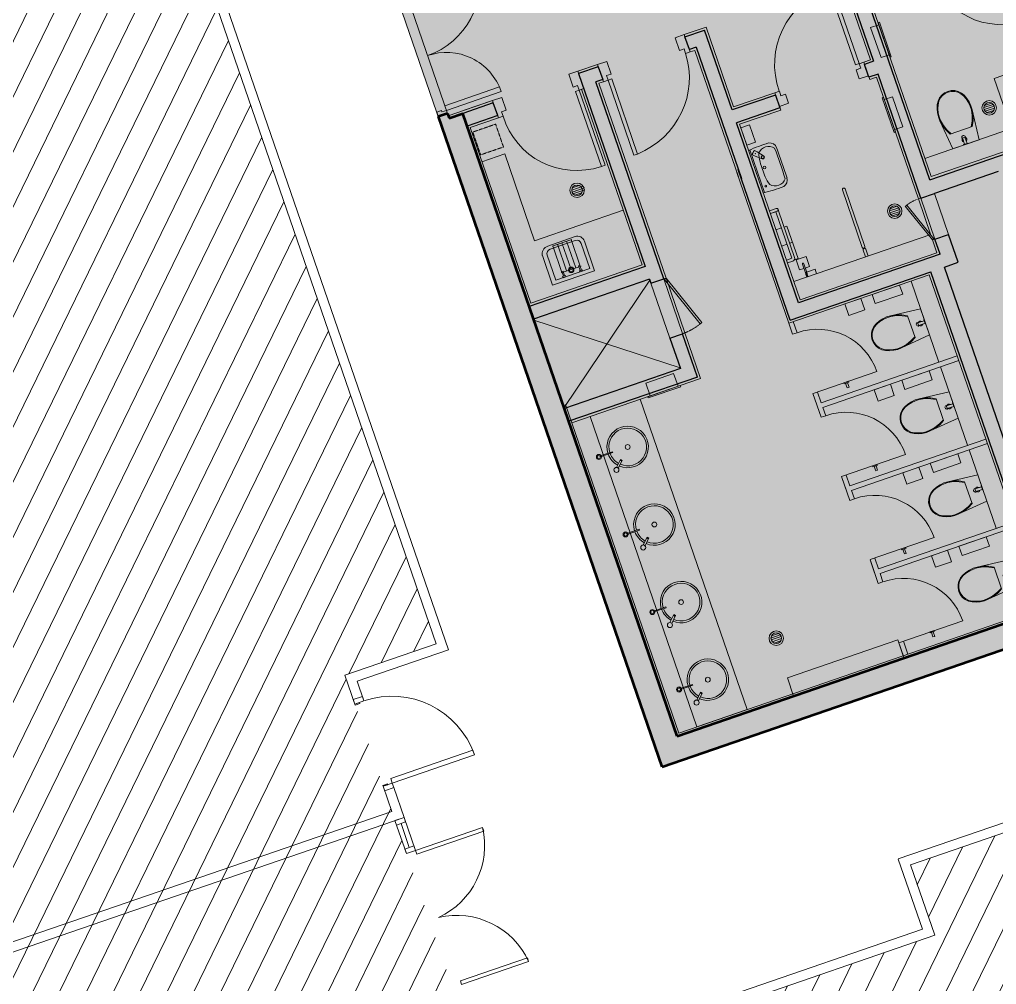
# Model space of a CAD drawing. Extents: x 760773 to 1075934, y 719259 to 1013331.
# Drawn here: x 797774 to 807893, y 768728 to 778728 of the extents above; entities that cross this region are included whole.
import ezdxf

# ---------------------------------------------------------------- set-up
doc = ezdxf.new("R2010")
doc.units = 0
doc.header["$MEASUREMENT"] = 0
doc.linetypes.add('DGN3', pattern=[1.24434, 0.82956, -0.41478])
for name, color, linetype, lineweight in [('27', 7, 'Continuous', 0), ('A-Door', 4, 'Continuous', 0), ('A-WALL', 2, 'Continuous', 0), ('spare0', 7, 'Continuous', 0), ('spare5', 7, 'Continuous', 0)]:
    doc.layers.add(name, color=color, linetype=linetype, lineweight=lineweight)
doc.layers.add('e-b-shell', color=253, linetype='Continuous')

# ---------------------------------------------------------------- blocks, each defined once
blk = doc.blocks.new('AnonymousCell7')
at = {"layer": 'e-b-shell', "lineweight": 0, "flags": 128}
for points in [[(0.418, 0.33), (0.356, 0.509), (0.262, 0.477), (0.307, 0.344), (0.355, 0.361), (0.371, 0.313), (0.418, 0.33)], [(-0.48, 0.02), (-0.542, 0.2), (-0.447, 0.232), (-0.402, 0.1), (-0.449, 0.084), (-0.433, 0.037), (-0.48, 0.02)], [(-0.165, -0.742), (-0.127, -0.729), (-0.395, 0.049), (-0.433, 0.037), (-0.165, -0.742)]]:
    blk.add_lwpolyline(points, dxfattribs=at)
at = {"layer": 'e-b-shell', "lineweight": 0}
blk.add_ellipse((-0.421, 0.031), major_axis=(-0.664, -0.519), ratio=0.963674, start_param=1.286358, end_param=2.809972, dxfattribs=at)
blk = doc.blocks.new('AnonymousCell8')
at = {"layer": 'e-b-shell', "lineweight": 0, "flags": 128}
for points in [[(0.375, 0.315), (0.31, 0.504), (0.216, 0.471), (0.265, 0.329), (0.311, 0.346), (0.328, 0.298), (0.375, 0.315)], [(-0.523, 0.006), (-0.588, 0.195), (-0.493, 0.227), (-0.445, 0.085), (-0.492, 0.069), (-0.476, 0.022), (-0.523, 0.006)], [(0.596, -0.48), (0.558, -0.493), (0.29, 0.286), (0.328, 0.299), (0.596, -0.48)]]:
    blk.add_lwpolyline(points, dxfattribs=at)
at = {"layer": 'e-b-shell', "lineweight": 0}
blk.add_ellipse((0.349, 0.337), major_axis=(-0.566, -0.701), ratio=0.925813, start_param=5.72202, end_param=7.245634, dxfattribs=at)
blk = doc.blocks.new('CLSINK')
at = {"layer": 'e-b-shell', "lineweight": 0}
for p, q in [((0.012, 0.387), (-0.247, 0.298)), ((-0.022, 0.398), (-0.227, 0.328)), ((-0.125, 0.054), (-0.22, 0.33)), ((-0.077, 0.071), (-0.172, 0.347)), ((-0.03, 0.087), (-0.125, 0.363)), ((0.018, 0.103), (-0.078, 0.379)), ((0.064, 0.12), (-0.031, 0.396)), ((0.073, 0.122), (-0.132, 0.052))]:
    blk.add_line(p, q, dxfattribs=at)
at = {"layer": 'e-b-shell', "lineweight": 0, "flags": 128}
for points in [[(0.012, 0.427), (-0.272, 0.329)], [(0.107, 0.381), (0.213, 0.073), (-0.222, -0.076), (-0.328, 0.231)], [(0.075, 0.356), (0.165, 0.097), (-0.189, -0.025), (-0.278, 0.234)], [(0.059, 0.127), (0.048, 0.123), (0.064, 0.076), (0.076, 0.08), (0.059, 0.127)], [(-0.114, 0.068), (-0.125, 0.064), (-0.109, 0.017), (-0.097, 0.02), (-0.114, 0.068)], [(-0.088, 0.024), (-0.118, 0.013), (-0.114, 0.001), (-0.084, 0.011), (-0.088, 0.024)], [(0.085, 0.083), (0.055, 0.073), (0.059, 0.061), (0.089, 0.071), (0.085, 0.083)]]:
    blk.add_lwpolyline(points, dxfattribs=at)
at = {"layer": 'e-b-shell', "lineweight": 0}
for radius in [0.0286, 0.0198]:
    blk.add_circle((-0.029, 0.083), radius, dxfattribs=at)
for centre, radius, start, end in [((0.036, 0.356), 0.075, 19.0012, 109.0012), ((0.028, 0.34), 0.05, 19.0012, 109.0012), ((-0.231, 0.25), 0.05, 109.0012, 199.0012)]:
    blk.add_arc(centre, radius, start, end, dxfattribs=at)
blk.add_ellipse((-0.253, 0.261), major_axis=(-0.065, -0.0508), ratio=0.846067, start_param=4.380797, end_param=5.951594, dxfattribs=at)
blk = doc.blocks.new('AnonymousCell9')
at = {"layer": 'e-b-shell', "lineweight": 0, "flags": 128}
for points in [[(0.361, 0.31), (0.3, 0.489), (0.205, 0.457), (0.25, 0.325), (0.297, 0.341), (0.314, 0.294), (0.361, 0.31)], [(-0.523, 0.006), (-0.585, 0.185), (-0.49, 0.218), (-0.444, 0.085), (-0.492, 0.069), (-0.475, 0.022), (-0.523, 0.006)], [(0.582, -0.485), (0.544, -0.498), (0.276, 0.28), (0.314, 0.294), (0.582, -0.485)]]:
    blk.add_lwpolyline(points, dxfattribs=at)
at = {"layer": 'e-b-shell', "lineweight": 0}
blk.add_ellipse((0.329, 0.323), major_axis=(-0.483, -0.732), ratio=0.945185, start_param=5.626494, end_param=7.150108, dxfattribs=at)
blk = doc.blocks.new('AnonymousCell10')
at = {"layer": 'e-b-shell', "lineweight": 0, "flags": 128}
for points in [[(0.182, 0.722), (0.144, 0.709), (0.421, -0.093), (0.459, -0.08), (0.182, 0.722)], [(0.506, -0.064), (0.555, -0.206), (0.46, -0.239), (0.428, -0.144), (0.475, -0.128), (0.459, -0.081), (0.506, -0.064)], [(-0.416, -0.382), (-0.367, -0.524), (-0.273, -0.491), (-0.305, -0.396), (-0.352, -0.413), (-0.368, -0.365), (-0.416, -0.382)]]:
    blk.add_lwpolyline(points, dxfattribs=at)
at = {"layer": 'e-b-shell', "lineweight": 0}
blk.add_ellipse((0.474, -0.086), major_axis=(-0.891, 0), ratio=0.961197, start_param=5.091179, end_param=6.614793, dxfattribs=at)
blk = doc.blocks.new('AnonymousCell11')
at = {"layer": 'e-b-shell', "lineweight": 0}
for p, q in [((0.255, -0.736), (0.328, -1.047)), ((-0.078, -0.851), (0.056, -1.14)), ((0.256, -0.911), (0.029, -0.989)), ((0.056, -1.14), (0.328, -1.047)), ((0.149, -1.03), (0.187, -1.017)), ((0.177, -1.094), (0.155, -1.028)), ((0.167, -1.098), (0.214, -1.081)), ((0.169, -1.102), (0.167, -1.098)), ((0.204, -1.085), (0.181, -1.019)), ((0.214, -1.081), (0.216, -1.086))]:
    blk.add_line(p, q, dxfattribs=at)
at = {"layer": 'e-b-shell', "lineweight": 0, "flags": 128}
for points in [[(-0.105, -0.683), (-0.097, -0.647), (-0.081, -0.613), (-0.058, -0.584), (-0.029, -0.561), (0.003, -0.546)], [(-0.097, -0.684), (-0.089, -0.649), (-0.074, -0.618), (-0.052, -0.59), (-0.025, -0.568), (0.006, -0.553)], [(0.003, -0.546), (0.039, -0.538), (0.075, -0.538), (0.111, -0.547), (0.144, -0.563), (0.173, -0.587)], [(0.003, -0.546), (0.039, -0.538), (0.075, -0.538), (0.111, -0.547), (0.144, -0.563), (0.173, -0.587)], [(0.006, -0.553), (0.04, -0.546), (0.075, -0.546), (0.109, -0.555), (0.14, -0.57), (0.168, -0.593)], [(0.168, -0.593), (0.195, -0.624), (0.218, -0.66), (0.235, -0.698), (0.248, -0.738)], [(0.173, -0.587), (0.201, -0.62), (0.225, -0.656), (0.243, -0.695), (0.255, -0.736)], [(-0.078, -0.851), (-0.093, -0.811), (-0.103, -0.769), (-0.107, -0.726), (-0.105, -0.683)], [(-0.071, -0.848), (-0.086, -0.809), (-0.095, -0.768), (-0.099, -0.726), (-0.097, -0.684)], [(0.248, -0.738), (0.257, -0.797), (0.256, -0.856), (0.247, -0.914)], [(0.255, -0.736), (0.264, -0.794), (0.265, -0.853), (0.256, -0.911)], [(0.029, -0.989), (-0.013, -0.949), (-0.049, -0.903), (-0.078, -0.851)], [(0.038, -0.986), (-0.005, -0.946), (-0.042, -0.899), (-0.071, -0.848)]]:
    blk.add_lwpolyline(points, dxfattribs=at)
at = {"layer": 'e-b-shell', "lineweight": 0}
for centre, radius, start, end in [((0.168, -1.023), 0.02, 18.9995, 198.9995), ((0.176, -1.046), 0.025, 145.8595, 252.1395), ((0.176, -1.046), 0.025, 325.8595, 72.1395)]:
    blk.add_arc(centre, radius, start, end, dxfattribs=at)
blk = doc.blocks.new('AnonymousCell13')
at = {"layer": 'e-b-shell', "lineweight": 0, "flags": 128}
for points in [[(-0.524, 0.513), (0.232, 0.773), (0.249, 0.726), (-0.508, 0.465), (-0.524, 0.513)], [(-0.536, 0.546), (-0.63, 0.513), (-0.614, 0.466), (-0.567, 0.482), (-0.571, 0.496), (-0.524, 0.513), (-0.536, 0.546)], [(-0.068, -0.811), (0.499, -0.616), (0.482, -0.568), (-0.085, -0.764), (-0.068, -0.811)], [(-0.057, -0.844), (-0.151, -0.877), (-0.168, -0.829), (-0.12, -0.813), (-0.116, -0.827), (-0.068, -0.811), (-0.057, -0.844)]]:
    blk.add_lwpolyline(points, dxfattribs=at)
at = {"layer": 'e-b-shell', "lineweight": 0}
for centre, radius, start, end in [((-0.524, 0.513), 0.8, 289.0055, 15.427), ((-0.068, -0.811), 0.6, 19.015, 109.0257)]:
    blk.add_arc(centre, radius, start, end, dxfattribs=at)
blk = doc.blocks.new('ND3')
at = {"layer": 'e-b-shell', "lineweight": 0, "flags": 128}
for points in [[(0.054, -0.156), (-0.031, -0.185), (-0.139, 0.127), (-0.054, 0.156)], [(0.075, -0.175), (0.062, -0.18), (-0.062, 0.18), (-0.049, 0.184), (0.075, -0.175)]]:
    blk.add_lwpolyline(points, dxfattribs=at)
blk = doc.blocks.new('ND21')
at = {"layer": 'e-b-shell', "lineweight": 0, "flags": 128}
for points in [[(-0.133, -0.046), (-0.178, 0.087), (0.11, 0.186), (0.156, 0.054)], [(-0.152, -0.067), (-0.156, -0.054), (0.179, 0.062), (0.184, 0.049), (-0.152, -0.067)]]:
    blk.add_lwpolyline(points, dxfattribs=at)
blk = doc.blocks.new('ND31')
at = {"layer": 'e-b-shell', "lineweight": 0, "flags": 128}
for points in [[(0.049, -0.184), (0.062, -0.18), (-0.062, 0.18), (-0.075, 0.175), (0.049, -0.184)], [(0.054, -0.156), (0.139, -0.127), (0.031, 0.185), (-0.054, 0.156)]]:
    blk.add_lwpolyline(points, dxfattribs=at)
blk = doc.blocks.new('RSINK')
at = {"layer": 'e-b-shell', "lineweight": 0}
for p, q in [((-0.275, -0.09), (-0.158, -0.049)), ((-0.272, -0.099), (-0.154, -0.058)), ((-0.158, -0.049), (-0.154, -0.058)), ((-0.075, -0.13), (-0.115, -0.212)), ((-0.057, -0.139), (-0.097, -0.221)), ((-0.079, -0.139), (-0.061, -0.148)), ((-0.075, -0.13), (-0.057, -0.139))]:
    blk.add_line(p, q, dxfattribs=at)
for centre, radius in [((0, 0), 0.025), ((-0.298, -0.103), 0.026), ((-0.298, -0.103), 0.016), ((-0.116, -0.238), 0.026)]:
    blk.add_circle(centre, radius, dxfattribs=at)
for radius, start, end in [(0.215, 246.6658, 197.6673), (0.195, 246.9394, 197.5306), (0.215, 200.3325, 241.334), (0.195, 200.4692, 241.0604)]:
    blk.add_arc((0, 0), radius, start, end, dxfattribs=at)
blk = doc.blocks.new('RSINK1')
at = {"layer": 'e-b-shell', "lineweight": 0}
for p, q in [((-0.275, -0.09), (-0.158, -0.049)), ((-0.272, -0.099), (-0.154, -0.058)), ((-0.158, -0.049), (-0.154, -0.058)), ((-0.075, -0.13), (-0.115, -0.212)), ((-0.057, -0.139), (-0.097, -0.221)), ((-0.079, -0.139), (-0.061, -0.148)), ((-0.075, -0.13), (-0.057, -0.139))]:
    blk.add_line(p, q, dxfattribs=at)
for centre, radius in [((0, 0), 0.025), ((-0.298, -0.103), 0.026), ((-0.298, -0.103), 0.016), ((-0.116, -0.238), 0.026)]:
    blk.add_circle(centre, radius, dxfattribs=at)
for radius, start, end in [(0.215, 246.6658, 197.6673), (0.195, 246.9394, 197.5306), (0.215, 200.3325, 241.334), (0.195, 200.4692, 241.0604)]:
    blk.add_arc((0, 0), radius, start, end, dxfattribs=at)
blk = doc.blocks.new('RSINK2')
at = {"layer": 'e-b-shell', "lineweight": 0}
for p, q in [((-0.275, -0.09), (-0.158, -0.049)), ((-0.272, -0.099), (-0.154, -0.058)), ((-0.158, -0.049), (-0.154, -0.058)), ((-0.075, -0.13), (-0.115, -0.212)), ((-0.057, -0.139), (-0.097, -0.221)), ((-0.079, -0.139), (-0.061, -0.148)), ((-0.075, -0.13), (-0.057, -0.139))]:
    blk.add_line(p, q, dxfattribs=at)
for centre, radius in [((0, 0), 0.025), ((-0.298, -0.103), 0.026), ((-0.298, -0.103), 0.016), ((-0.116, -0.238), 0.026)]:
    blk.add_circle(centre, radius, dxfattribs=at)
for radius, start, end in [(0.215, 246.6658, 197.6673), (0.195, 246.9394, 197.5306), (0.215, 200.3325, 241.334), (0.195, 200.4692, 241.0604)]:
    blk.add_arc((0, 0), radius, start, end, dxfattribs=at)
blk = doc.blocks.new('RSINK3')
at = {"layer": 'e-b-shell', "lineweight": 0}
for p, q in [((-0.275, -0.089), (-0.158, -0.049)), ((-0.272, -0.099), (-0.154, -0.058)), ((-0.158, -0.049), (-0.154, -0.058)), ((-0.075, -0.13), (-0.115, -0.212)), ((-0.057, -0.139), (-0.097, -0.221)), ((-0.079, -0.139), (-0.061, -0.148)), ((-0.075, -0.13), (-0.057, -0.139))]:
    blk.add_line(p, q, dxfattribs=at)
for centre, radius in [((0, 0), 0.025), ((-0.298, -0.102), 0.026), ((-0.298, -0.102), 0.016), ((-0.116, -0.238), 0.026)]:
    blk.add_circle(centre, radius, dxfattribs=at)
for radius, start, end in [(0.215, 246.6658, 197.6673), (0.195, 246.9394, 197.5306), (0.215, 200.3325, 241.334), (0.195, 200.4692, 241.0604)]:
    blk.add_arc((0, 0), radius, start, end, dxfattribs=at)
blk = doc.blocks.new('FD')
at = {"layer": 'e-b-shell', "lineweight": 0}
for p, q in [((-0.055, 0.002), (0.042, 0.036)), ((-0.052, -0.018), (0.052, 0.018)), ((-0.049, 0.026), (0.023, 0.05)), ((-0.042, -0.036), (0.055, -0.002)), ((-0.023, -0.05), (0.049, -0.026))]:
    blk.add_line(p, q, dxfattribs=at)
for radius in [0.075, 0.055]:
    blk.add_circle((0, 0), radius, dxfattribs=at)
blk = doc.blocks.new('FD1')
at = {"layer": 'e-b-shell', "lineweight": 0}
for p, q in [((-0.055, 0.002), (0.065, 0.044)), ((-0.052, -0.018), (0.076, 0.026)), ((-0.049, 0.025), (0.023, 0.05)), ((-0.042, -0.036), (0.079, 0.006)), ((-0.023, -0.05), (0.049, -0.026))]:
    blk.add_line(p, q, dxfattribs=at)
for radius in [0.075, 0.055]:
    blk.add_circle((0, 0), radius, dxfattribs=at)
blk = doc.blocks.new('FD2')
at = {"layer": 'e-b-shell', "lineweight": 0}
for p, q in [((-0.055, 0.002), (0.042, 0.036)), ((-0.052, -0.018), (0.052, 0.018)), ((-0.049, 0.025), (0.023, 0.05)), ((-0.042, -0.036), (0.055, -0.002)), ((-0.023, -0.05), (0.049, -0.026))]:
    blk.add_line(p, q, dxfattribs=at)
for radius in [0.075, 0.055]:
    blk.add_circle((0, 0), radius, dxfattribs=at)
blk = doc.blocks.new('FD3')
at = {"layer": 'e-b-shell', "lineweight": 0}
for p, q in [((-0.055, 0.002), (0.042, 0.036)), ((-0.052, -0.018), (0.052, 0.018)), ((-0.049, 0.025), (0.023, 0.05)), ((-0.042, -0.036), (0.055, -0.002)), ((-0.023, -0.05), (0.049, -0.026))]:
    blk.add_line(p, q, dxfattribs=at)
for radius in [0.075, 0.055]:
    blk.add_circle((0, 0), radius, dxfattribs=at)
blk = doc.blocks.new('AnonymousCell23')
at = {"layer": 'e-b-shell', "lineweight": 0}
for p, q in [((0.613, 0.582), (0.924, 0.654)), ((0.924, 0.654), (1.018, 0.383)), ((0.867, 0.356), (0.788, 0.583)), ((0.894, 0.514), (0.907, 0.476)), ((0.962, 0.531), (0.896, 0.508)), ((0.963, 0.543), (0.958, 0.541)), ((0.958, 0.541), (0.975, 0.494)), ((0.971, 0.504), (0.905, 0.481)), ((0.975, 0.494), (0.98, 0.495)), ((0.728, 0.249), (1.018, 0.383))]:
    blk.add_line(p, q, dxfattribs=at)
at = {"layer": 'e-b-shell', "lineweight": 0, "flags": 128}
for points in [[(0.613, 0.582), (0.572, 0.57), (0.533, 0.551), (0.497, 0.528), (0.464, 0.5)], [(0.615, 0.575), (0.575, 0.562), (0.537, 0.545), (0.502, 0.522), (0.47, 0.495)], [(0.788, 0.583), (0.73, 0.592), (0.672, 0.591), (0.613, 0.582)], [(0.791, 0.574), (0.733, 0.583), (0.674, 0.584), (0.615, 0.575)], [(0.464, 0.5), (0.441, 0.471), (0.424, 0.438), (0.416, 0.402), (0.415, 0.366), (0.423, 0.33)], [(0.47, 0.495), (0.447, 0.467), (0.432, 0.436), (0.424, 0.402), (0.423, 0.367), (0.431, 0.333)], [(0.423, 0.33), (0.439, 0.297), (0.462, 0.269), (0.49, 0.246), (0.524, 0.23), (0.56, 0.222)], [(0.423, 0.33), (0.439, 0.297), (0.462, 0.269), (0.49, 0.246), (0.524, 0.23), (0.56, 0.222)], [(0.431, 0.333), (0.446, 0.302), (0.467, 0.274), (0.495, 0.253), (0.526, 0.238), (0.561, 0.23)], [(0.725, 0.256), (0.777, 0.285), (0.823, 0.322), (0.864, 0.365)], [(0.728, 0.249), (0.78, 0.278), (0.826, 0.313), (0.867, 0.356)], [(0.56, 0.222), (0.603, 0.22), (0.646, 0.224), (0.688, 0.233), (0.728, 0.249)], [(0.561, 0.23), (0.603, 0.228), (0.645, 0.231), (0.686, 0.241), (0.725, 0.256)]]:
    blk.add_lwpolyline(points, dxfattribs=at)
at = {"layer": 'e-b-shell', "lineweight": 0}
for centre, radius, start, end in [((0.9, 0.495), 0.02, 109.0003, 289.0003), ((0.923, 0.502), 0.025, 55.8603, 162.1403), ((0.923, 0.502), 0.025, 235.8603, 342.1403)]:
    blk.add_arc(centre, radius, start, end, dxfattribs=at)
blk = doc.blocks.new('TPH')
at = {"layer": 'e-b-shell', "lineweight": 0, "flags": 128}
blk.add_lwpolyline([(0.123, -0.09), (-0.042, -0.147), (-0.083, -0.029), (0.083, 0.028), (0.123, -0.09)], dxfattribs=at)
blk = doc.blocks.new('HOOK')
at = {"layer": 'e-b-shell', "lineweight": 0, "flags": 128}
for points in [[(-0.024, -0.008), (-0.02, -0.018), (0.027, -0.001), (0.024, 0.008), (-0.024, -0.008)], [(0.013, -0.006), (-0.006, -0.013), (0.01, -0.06), (0.029, -0.054), (0.013, -0.006)]]:
    blk.add_lwpolyline(points, dxfattribs=at)
blk = doc.blocks.new('TPH1')
at = {"layer": 'e-b-shell', "lineweight": 0, "flags": 128}
blk.add_lwpolyline([(0.123, -0.09), (-0.042, -0.147), (-0.083, -0.029), (0.083, 0.028), (0.123, -0.09)], dxfattribs=at)
blk = doc.blocks.new('HOOK1')
at = {"layer": 'e-b-shell', "lineweight": 0, "flags": 128}
for points in [[(-0.024, -0.008), (-0.02, -0.018), (0.027, -0.001), (0.024, 0.008), (-0.024, -0.008)], [(0.013, -0.006), (-0.006, -0.013), (0.01, -0.06), (0.029, -0.054), (0.013, -0.006)]]:
    blk.add_lwpolyline(points, dxfattribs=at)
blk = doc.blocks.new('TPH2')
at = {"layer": 'e-b-shell', "lineweight": 0, "flags": 128}
blk.add_lwpolyline([(0.123, -0.09), (-0.042, -0.147), (-0.083, -0.029), (0.083, 0.028), (0.123, -0.09)], dxfattribs=at)
blk = doc.blocks.new('HOOK2')
at = {"layer": 'e-b-shell', "lineweight": 0, "flags": 128}
for points in [[(-0.024, -0.008), (-0.02, -0.018), (0.027, -0.001), (0.024, 0.008), (-0.024, -0.008)], [(0.013, -0.006), (-0.006, -0.013), (0.01, -0.06), (0.029, -0.053), (0.013, -0.006)]]:
    blk.add_lwpolyline(points, dxfattribs=at)
blk = doc.blocks.new('HOOK3')
at = {"layer": 'e-b-shell', "lineweight": 0, "flags": 128}
for points in [[(-0.024, -0.008), (-0.02, -0.018), (0.027, -0.001), (0.024, 0.008), (-0.024, -0.008)], [(0.013, -0.006), (-0.006, -0.013), (0.01, -0.06), (0.029, -0.053), (0.013, -0.006)]]:
    blk.add_lwpolyline(points, dxfattribs=at)
blk = doc.blocks.new('TPH3')
at = {"layer": 'e-b-shell', "lineweight": 0, "flags": 128}
blk.add_lwpolyline([(0.123, -0.09), (-0.042, -0.147), (-0.083, -0.029), (0.083, 0.028), (0.123, -0.09)], dxfattribs=at)
blk = doc.blocks.new('AnonymousCell27')
at = {"layer": 'e-b-shell', "lineweight": 0}
for p, q in [((0.613, 0.582), (0.924, 0.654)), ((0.924, 0.654), (1.018, 0.383)), ((0.866, 0.356), (0.788, 0.583)), ((0.894, 0.514), (0.907, 0.476)), ((0.962, 0.531), (0.896, 0.508)), ((0.963, 0.543), (0.958, 0.541)), ((0.958, 0.541), (0.975, 0.494)), ((0.971, 0.504), (0.905, 0.481)), ((0.975, 0.494), (0.98, 0.495)), ((0.728, 0.249), (1.018, 0.383))]:
    blk.add_line(p, q, dxfattribs=at)
at = {"layer": 'e-b-shell', "lineweight": 0, "flags": 128}
for points in [[(0.613, 0.582), (0.572, 0.57), (0.533, 0.551), (0.497, 0.528), (0.464, 0.5)], [(0.615, 0.575), (0.575, 0.562), (0.537, 0.545), (0.502, 0.522), (0.47, 0.495)], [(0.788, 0.583), (0.73, 0.592), (0.672, 0.591), (0.613, 0.582)], [(0.791, 0.574), (0.733, 0.583), (0.674, 0.584), (0.615, 0.575)], [(0.464, 0.5), (0.441, 0.471), (0.424, 0.438), (0.416, 0.402), (0.415, 0.366), (0.423, 0.33)], [(0.47, 0.495), (0.447, 0.467), (0.432, 0.436), (0.424, 0.402), (0.423, 0.367), (0.431, 0.333)], [(0.423, 0.33), (0.439, 0.297), (0.462, 0.269), (0.49, 0.246), (0.524, 0.23), (0.56, 0.222)], [(0.423, 0.33), (0.439, 0.297), (0.462, 0.269), (0.49, 0.246), (0.524, 0.23), (0.56, 0.222)], [(0.431, 0.333), (0.446, 0.302), (0.467, 0.274), (0.495, 0.253), (0.526, 0.238), (0.561, 0.23)], [(0.725, 0.256), (0.777, 0.285), (0.823, 0.322), (0.864, 0.365)], [(0.728, 0.249), (0.78, 0.278), (0.826, 0.313), (0.866, 0.356)], [(0.56, 0.222), (0.603, 0.22), (0.646, 0.224), (0.688, 0.233), (0.728, 0.249)], [(0.561, 0.23), (0.603, 0.228), (0.645, 0.231), (0.686, 0.241), (0.725, 0.256)]]:
    blk.add_lwpolyline(points, dxfattribs=at)
at = {"layer": 'e-b-shell', "lineweight": 0}
for centre, radius, start, end in [((0.9, 0.495), 0.02, 109.0003, 289.0003), ((0.923, 0.502), 0.025, 55.8603, 162.1403), ((0.923, 0.502), 0.025, 235.8603, 342.1403)]:
    blk.add_arc(centre, radius, start, end, dxfattribs=at)
blk = doc.blocks.new('AnonymousCell28')
at = {"layer": 'e-b-shell', "lineweight": 0}
for p, q in [((0.613, 0.582), (0.924, 0.654)), ((0.924, 0.654), (1.018, 0.383)), ((0.867, 0.356), (0.788, 0.583)), ((0.894, 0.514), (0.907, 0.476)), ((0.962, 0.531), (0.896, 0.508)), ((0.963, 0.543), (0.958, 0.541)), ((0.958, 0.541), (0.975, 0.494)), ((0.971, 0.504), (0.905, 0.481)), ((0.975, 0.494), (0.98, 0.495)), ((0.728, 0.249), (1.018, 0.383))]:
    blk.add_line(p, q, dxfattribs=at)
at = {"layer": 'e-b-shell', "lineweight": 0, "flags": 128}
for points in [[(0.613, 0.582), (0.572, 0.57), (0.533, 0.551), (0.497, 0.528), (0.464, 0.5)], [(0.615, 0.575), (0.575, 0.562), (0.537, 0.545), (0.502, 0.522), (0.47, 0.495)], [(0.788, 0.583), (0.73, 0.592), (0.672, 0.591), (0.613, 0.582)], [(0.791, 0.574), (0.733, 0.583), (0.674, 0.584), (0.615, 0.575)], [(0.464, 0.5), (0.441, 0.471), (0.424, 0.438), (0.416, 0.402), (0.415, 0.366), (0.423, 0.33)], [(0.47, 0.495), (0.447, 0.467), (0.432, 0.436), (0.424, 0.402), (0.423, 0.367), (0.431, 0.333)], [(0.423, 0.33), (0.439, 0.297), (0.462, 0.269), (0.49, 0.246), (0.524, 0.23), (0.56, 0.222)], [(0.423, 0.33), (0.439, 0.297), (0.462, 0.269), (0.49, 0.246), (0.524, 0.23), (0.56, 0.222)], [(0.431, 0.333), (0.446, 0.302), (0.467, 0.274), (0.495, 0.253), (0.527, 0.238), (0.561, 0.23)], [(0.725, 0.256), (0.777, 0.285), (0.823, 0.322), (0.864, 0.365)], [(0.728, 0.249), (0.78, 0.278), (0.826, 0.313), (0.867, 0.356)], [(0.56, 0.222), (0.603, 0.22), (0.646, 0.224), (0.688, 0.233), (0.728, 0.249)], [(0.561, 0.23), (0.603, 0.228), (0.645, 0.231), (0.686, 0.241), (0.725, 0.256)]]:
    blk.add_lwpolyline(points, dxfattribs=at)
at = {"layer": 'e-b-shell', "lineweight": 0}
for centre, radius, start, end in [((0.9, 0.495), 0.02, 109.0003, 289.0003), ((0.923, 0.502), 0.025, 55.8603, 162.1403), ((0.923, 0.502), 0.025, 235.8603, 342.1403)]:
    blk.add_arc(centre, radius, start, end, dxfattribs=at)
blk = doc.blocks.new('AnonymousCell29')
at = {"layer": 'e-b-shell', "lineweight": 0}
for p, q in [((0.613, 0.582), (0.924, 0.654)), ((0.924, 0.654), (1.018, 0.383)), ((0.867, 0.356), (0.788, 0.583)), ((0.894, 0.514), (0.907, 0.476)), ((0.962, 0.531), (0.896, 0.508)), ((0.963, 0.543), (0.958, 0.541)), ((0.958, 0.541), (0.975, 0.494)), ((0.971, 0.504), (0.905, 0.481)), ((0.975, 0.494), (0.98, 0.495)), ((0.728, 0.249), (1.018, 0.383))]:
    blk.add_line(p, q, dxfattribs=at)
at = {"layer": 'e-b-shell', "lineweight": 0, "flags": 128}
for points in [[(0.613, 0.582), (0.572, 0.57), (0.533, 0.551), (0.497, 0.528), (0.464, 0.5)], [(0.615, 0.575), (0.575, 0.562), (0.537, 0.545), (0.502, 0.522), (0.47, 0.495)], [(0.788, 0.583), (0.73, 0.592), (0.672, 0.591), (0.613, 0.582)], [(0.791, 0.574), (0.733, 0.583), (0.674, 0.584), (0.615, 0.575)], [(0.464, 0.5), (0.441, 0.471), (0.424, 0.438), (0.416, 0.402), (0.415, 0.366), (0.423, 0.33)], [(0.47, 0.495), (0.447, 0.467), (0.432, 0.436), (0.424, 0.402), (0.423, 0.367), (0.431, 0.333)], [(0.423, 0.33), (0.439, 0.297), (0.462, 0.269), (0.49, 0.246), (0.524, 0.23), (0.56, 0.222)], [(0.423, 0.33), (0.439, 0.297), (0.462, 0.269), (0.49, 0.246), (0.524, 0.23), (0.56, 0.222)], [(0.431, 0.333), (0.446, 0.302), (0.467, 0.274), (0.495, 0.253), (0.527, 0.238), (0.561, 0.23)], [(0.725, 0.256), (0.777, 0.285), (0.823, 0.322), (0.864, 0.365)], [(0.728, 0.249), (0.78, 0.278), (0.826, 0.313), (0.867, 0.356)], [(0.56, 0.222), (0.603, 0.22), (0.646, 0.224), (0.688, 0.233), (0.728, 0.249)], [(0.561, 0.23), (0.603, 0.228), (0.645, 0.231), (0.686, 0.241), (0.725, 0.256)]]:
    blk.add_lwpolyline(points, dxfattribs=at)
at = {"layer": 'e-b-shell', "lineweight": 0}
for centre, radius, start, end in [((0.9, 0.495), 0.02, 109.0003, 289.0003), ((0.923, 0.502), 0.025, 55.8603, 162.1403), ((0.923, 0.502), 0.025, 235.8603, 342.1403)]:
    blk.add_arc(centre, radius, start, end, dxfattribs=at)

msp = doc.modelspace()

# ---------------------------------------------------------------- hatches: boundary and pattern name
at = {"layer": '27', "lineweight": 0, "true_color": 0x636466}
h = msp.add_hatch(dxfattribs=at)
h.set_pattern_fill('ANSI31', color=251, scale=2000)
h.set_pattern_definition([(244, (811611.96, 819556.77), (224.6985, -109.5928), [])])
h.paths.add_polyline_path([(807002.99788, 769966.40492), (807253.68982, 769238.34267), (805268.10049, 768554.64943), (808357.40561, 759582.69133), (808807.24601, 759737.58565), (809138.28442, 758776.1803), (829796.89685, 765889.79951), (820729.81083, 792222.4853), (810068.87209, 788551.62357), (811031.62956, 785755.57297), (811783.31682, 786014.39965), (812564.68039, 783745.15506), (811812.99312, 783486.32838), (813759.89069, 777832.1273), (814535.26849, 778099.1193), (815088.75464, 776491.72708), (814314.0269, 776224.96693), (816670.20051, 769382.14188), (814967.96992, 768795.83117), (813763.33235, 772294.2476)])
h = msp.add_hatch(dxfattribs=at)
h.set_pattern_fill('ANSI31', color=251, scale=2000)
h.set_pattern_definition([(244, (811611.96, 819556.77), (224.6985, -109.5928), [])])
h.paths.add_polyline_path([(808593.72057, 758588.67064), (805848.07153, 766564.93363), (804239.35759, 766013.22891), (803354.46909, 768578.02079), (802410.91258, 768253.11555), (801144.23579, 771931.81204), (802089.76907, 772257.38526), (799709.34075, 779170.65106), (798763.82232, 778845.08296), (798047.57238, 780925.22382), (798993.09081, 781250.79193), (797724.38882, 784935.37005), (787062.84354, 781264.30566), (796325.63848, 754364.26354)])
at = {"layer": 'spare5', "linetype": 'Continuous', "true_color": 0x7f7f7f}
msp.add_hatch(color=8, dxfattribs=at).paths.add_polyline_path([(804431.60603, 770984.43485), (799507.39531, 785285.38118), (808253.47713, 788296.89865), (813177.68784, 773995.95233)])

# ---------------------------------------------------------------- linework, layer by layer
at = {"layer": 'A-Door', "color": 4, "linetype": 'Continuous', "lineweight": 0, "ltscale": 0.001}
msp.add_line((801811.40696, 770147.77935), (801725.92662, 770396.02258), dxfattribs=at)
at = {"layer": 'A-Door', "color": 4, "linetype": 'Continuous', "lineweight": 0, "ltscale": 0.001, "flags": 128}
for points in [[(801246.92236, 771633.33485), (801341.56717, 771665.92367), (801325.28874, 771713.19967), (801230.64393, 771680.61086), (801250.17805, 771623.87965)], [(801250.17805, 771623.87965), (801297.45405, 771640.15808), (801294.19837, 771649.61328), (801246.92236, 771633.33485)], [(801634.48615, 770814.92364), (801618.20772, 770862.19965), (802469.17579, 771155.21142), (802485.45422, 771107.93542), (801634.48615, 770814.92364)], [(801539.93414, 770782.36678), (801587.21014, 770798.64521), (801583.95445, 770808.10041), (801536.67845, 770791.82198), (801556.21257, 770735.09077)], [(801556.21257, 770735.09077), (801650.85741, 770767.6796), (801634.57898, 770814.95561), (801539.93414, 770782.36678)], [(801662.39233, 770427.02392), (801780.4098, 770084.22696), (801874.96166, 770116.78378), (801756.9442, 770459.58068)]]:
    msp.add_lwpolyline(points, dxfattribs=at)
for points in [[(801773.20271, 770412.30168), (801756.9241, 770459.57636), (801662.37192, 770427.01816), (801678.65054, 770379.74349)], [(802582.26012, 770318.026), (801887.98631, 770078.95903), (801874.96166, 770116.78378), (802569.23546, 770355.85075)], [(801858.68305, 770164.05845), (801874.96166, 770116.78378), (801780.40948, 770084.22558), (801764.13087, 770131.50026)], [(803034.34483, 769005.12791), (802340.07102, 768766.06094), (802353.0956, 768728.23617), (803047.36941, 768967.30314)]]:
    msp.add_lwpolyline(points, close=True, dxfattribs=at)
at = {"layer": 'A-Door', "color": 4, "linetype": 'Continuous', "lineweight": 0, "ltscale": 0.001}
for centre, radius, start, end in [((801634.48615, 770814.92364), 900.00142, 18.999998447, 108.999998447), ((801770.18944, 770167.883), 820.85713, 294.763824428, 13.237592719), ((802301.99631, 768623.46398), 820.85713, 24.763784024, 103.237552318)]:
    msp.add_arc(centre, radius, start, end, dxfattribs=at)
at = {"layer": 'A-WALL', "color": 2, "linetype": 'Continuous', "lineweight": 0, "ltscale": 0.001}
for p, q in [((802216.87774, 772195.39021), (799802.84399, 779206.20349)), ((802089.76907, 772257.38526), (799740.84895, 779079.09482)), ((806875.86648, 770028.46598), (813825.32621, 772421.35687)), ((801144.25064, 771931.81715), (802089.76907, 772257.38526)), ((807002.99758, 769966.40581), (813763.33235, 772294.2476)), ((801271.35931, 771869.82211), (802216.87774, 772195.39021)), ((801144.25064, 771931.81715), (801247.01532, 771633.36686)), ((801271.35931, 771869.82211), (801341.56717, 771665.92367)), ((804398.5036, 771079.95482), (804431.06041, 770985.40296)), ((801540.02712, 770782.39879), (801629.83567, 770521.57583)), ((801629.83567, 770521.57583), (791867.12666, 767160.00553)), ((801756.9442, 770459.58068), (791899.68441, 767065.454))]:
    msp.add_line(p, q, dxfattribs=at)
at = {"layer": 'A-WALL', "color": 2, "linetype": 'Continuous', "lineweight": 0, "ltscale": 0.001, "flags": 128}
msp.add_lwpolyline([(801756.94435, 770459.58074), (801650.85741, 770767.6796)], dxfattribs=at)
at = {"layer": 'A-WALL', "color": 2, "linetype": 'Continuous', "lineweight": 0, "ltscale": 0.001}
for points in [[(806875.89367, 770028.38702), (807126.58115, 769300.33771), (805140.99214, 768616.64459)], [(807002.99758, 769966.40581), (807253.68982, 769238.34267), (805173.54895, 768522.09273)]]:
    msp.add_lwpolyline(points, dxfattribs=at)
at = {"layer": 'spare0', "color": 4, "linetype": 'Continuous', "lineweight": 0}
msp.add_line((801731.10044, 779134.34348), (802206.55624, 777753.56428), dxfattribs=at)
at = {"layer": 'spare0', "color": 40, "linetype": 'Continuous', "lineweight": 0, "true_color": 0xffa824}
for p, q in [((806303.9861, 779138.20281), (806588.84932, 778310.8936)), ((807217.3989, 777100.03704), (806558.12018, 779014.16369)), ((804658.90477, 778571.81736), (804885.93961, 778649.99158)), ((805170.70794, 777822.59108), (804885.93961, 778649.99158)), ((804667.04394, 778548.17939), (804658.90477, 778571.81736)), ((804768.02049, 778408.48375), (804720.74941, 778392.20702)), ((805219.64834, 777096.72303), (804768.02049, 778408.48375)), ((806589.07209, 778310.96975), (806517.9693, 778286.48725)), ((803760.66706, 778262.44492), (803557.49312, 778192.48663)), ((803768.80622, 778238.80694), (803760.66706, 778262.44492)), ((806518.17441, 778286.55788), (806580.03206, 778106.90925)), ((806651.03077, 778131.3559), (806580.03206, 778106.90925)), ((807085.22891, 776869.43105), (806651.03077, 778131.3559)), ((803822.59788, 778082.94894), (803775.24706, 778066.64479)), ((804470.31389, 776047.86735), (803775.24706, 778066.64479)), ((803595.65856, 778004.61236), (804222.3219, 776184.5778)), ((805596.28637, 777969.1285), (805170.70794, 777822.59108)), ((805596.36373, 777968.91895), (805658.06646, 777789.45316)), ((802673.18427, 777888.21788), (802214.56164, 777730.31489)), ((802673.18427, 777888.21788), (802380.01272, 777787.27975)), ((802681.32343, 777864.5799), (802673.18427, 777888.21788)), ((802735.07047, 777708.48433), (802441.8988, 777607.5477)), ((805658.06646, 777789.45316), (805232.75349, 777643.00715)), ((803068.61803, 775787.33969), (802441.8988, 777607.5477)), ((805859.1419, 775822.76349), (805232.75349, 777643.00715)), ((807217.3989, 777100.03704), (808777.3059, 777637.14123)), ((805741.46657, 775581.29707), (805203.50313, 777143.60111)), ((807085.24464, 776869.43646), (807106.58445, 776876.78431)), ((807085.24464, 776869.43646), (807214.72788, 776493.38775)), ((807277.42642, 776311.11473), (807231.70532, 776443.93766)), ((807255.38754, 776452.09205), (807231.70739, 776443.93837)), ((807277.42642, 776311.11473), (805859.1419, 775822.76349)), ((804222.3219, 776184.5778), (803068.61803, 775787.33969)), ((804444.37458, 776038.93574), (804468.01599, 776047.07608)), ((804446.67699, 776039.72856), (804470.31389, 776047.86735)), ((805741.46657, 775581.29707), (807197.47852, 776082.63938)), ((808384.13826, 772636.23782), (807197.47852, 776082.63938)), ((804642.00472, 775472.41288), (804665.64116, 775480.55151)), ((804828.49406, 775007.55544), (804665.64116, 775480.55151)), ((804828.49406, 775007.55544), (803495.21362, 774548.47269)), ((804602.04233, 771333.96482), (803430.09197, 774737.59969)), ((804602.04233, 771333.96482), (808384.13825, 772636.23783))]:
    msp.add_line(p, q, dxfattribs=at)
at = {"layer": 'spare0', "color": 1, "linetype": 'Continuous', "lineweight": 30}
for p, q in [((806335.76386, 779122.70216), (806620.62644, 778295.39479)), ((807201.91658, 777068.26577), (806526.35536, 779029.66678)), ((804667.04394, 778548.17939), (804870.43751, 778618.21327)), ((805155.20582, 777790.81281), (804870.43751, 778618.21327)), ((804712.61021, 778415.84499), (804667.04394, 778548.17939)), ((804783.53262, 778440.26551), (804712.61021, 778415.84499)), ((804783.53262, 778440.26551), (805251.45012, 777081.23274)), ((803768.80622, 778238.80694), (803565.5572, 778168.8228)), ((803768.85415, 778238.66811), (803814.34682, 778106.54838)), ((806620.85254, 778295.47206), (806526.13439, 778262.8582)), ((806571.89808, 778130.54901), (806526.30061, 778262.91544)), ((803565.5572, 778168.8228), (804254.09911, 776169.07877)), ((806666.5318, 778163.13379), (806571.89808, 778130.54901)), ((807108.86707, 776877.57028), (806666.5318, 778163.13379)), ((803814.45871, 778106.58691), (803743.46988, 778082.14358)), ((804446.67699, 776039.72856), (803743.46988, 778082.14358)), ((805604.41188, 777945.48582), (805155.20582, 777790.81281)), ((805604.41188, 777945.48582), (805649.94025, 777813.0956)), ((802681.32343, 777864.5799), (802364.51379, 777755.50298)), ((802726.93205, 777732.12256), (802681.32343, 777864.5799)), ((805649.94025, 777813.0956), (805200.97855, 777658.50672)), ((802726.93205, 777732.12256), (802410.12145, 777623.04727)), ((805843.64111, 775790.98568), (805200.97855, 777658.50672)), ((807201.91658, 777068.26577), (808809.0831, 777621.64224)), ((805756.96556, 775613.07427), (805219.002, 777175.37831)), ((807912.4876, 777154.27838), (807250.75561, 776926.42615)), ((807108.87219, 776877.57204), (807250.75561, 776926.42615)), ((807255.38754, 776452.09205), (807397.17539, 776500.91326)), ((807496.60062, 776212.07611), (807397.17539, 776500.91326)), ((807309.20145, 776295.61518), (807255.3433, 776452.07682)), ((807309.20145, 776295.61518), (805843.64111, 775790.98568)), ((807354.8052, 776163.25202), (807496.60062, 776212.07611)), ((804254.09911, 776169.07877), (803053.12402, 775755.56443)), ((805756.96556, 775613.07427), (807212.97748, 776114.41657)), ((808415.91525, 772620.73895), (807212.97748, 776114.41657)), ((808557.74311, 772669.57396), (807354.8052, 776163.25202)), ((804299.65906, 776036.69942), (803098.70211, 775623.19133)), ((804299.65906, 776036.69942), (804314.3106, 775994.15142)), ((804314.3106, 775994.15142), (804446.67699, 776039.72856)), ((804509.66812, 775426.846), (804642.00472, 775472.41288)), ((804509.66812, 775426.846), (804618.82294, 775109.86761)), ((804796.71935, 775023.05509), (804642.00472, 775472.41288)), ((804618.82294, 775109.86761), (803417.86665, 774696.34745)), ((804796.71935, 775023.05509), (803463.44596, 774563.97477))]:
    msp.add_line(p, q, dxfattribs=at)
at = {"layer": 'spare0', "color": 200, "linetype": 'Continuous', "lineweight": 13, "true_color": 0xb900ff}
for p, q in [((807871.2852, 778118.39599), (808533.13669, 778346.28254)), ((807871.2852, 778118.39599), (808115.4601, 777409.25665)), ((807152.28711, 777289.14138), (808712.19411, 777826.24558)), ((805311.18224, 771578.13812), (804204.35222, 774792.64735)), ((804791.14631, 771399.0777), (803684.3167, 774613.58575)), ((805727.10355, 771906.43587), (806871.18168, 772300.37145)), ((806871.18168, 772300.37145), (806936.29499, 772111.26762)), ((805727.10355, 771906.43587), (805792.21686, 771717.33205)), ((805311.18801, 771578.12135), (804791.15208, 771399.06093))]:
    msp.add_line(p, q, dxfattribs=at)
at = {"layer": 'spare0', "color": 1, "linetype": 'Continuous', "lineweight": 53}
for p, q in [((802206.45453, 777753.85965), (802111.93244, 777721.2936)), ((804431.59041, 770984.42947), (802111.93244, 777721.2936)), ((802206.45453, 777753.85965), (802222.7008, 777706.67705)), ((802222.7008, 777706.67705), (802364.51249, 777755.50673)), ((804586.54348, 771302.18766), (802364.51315, 777755.50276)), ((804586.54348, 771302.18766), (808557.74311, 772669.57396)), ((804431.59041, 770984.42947), (808639.13065, 772433.2011))]:
    msp.add_line(p, q, dxfattribs=at)
at = {"layer": 'spare0', "color": 200, "linetype": 'Continuous', "lineweight": 0, "true_color": 0xb900ff}
for p, q in [((802800.26096, 777334.67272), (802563.88117, 777253.28108)), ((803109.65968, 776436.04064), (802800.26096, 777334.67272)), ((805366.46949, 777324.39924), (805393.53343, 777311.17555)), ((805388.40587, 777369.33399), (805415.47354, 777356.14059)), ((805393.83634, 777311.13835), (805465.56011, 777284.00644)), ((805415.66326, 777355.93281), (805480.95237, 777316.4617)), ((804026.98695, 776751.89099), (803109.65968, 776436.04064)), ((807298.13083, 775176.04082), (807008.38965, 776017.53122)), ((807594.39785, 774315.61891), (807314.63222, 775128.13751)), ((807890.66487, 773455.19701), (807610.89924, 774267.71561))]:
    msp.add_line(p, q, dxfattribs=at)
at = {"layer": 'spare0', "color": 2, "linetype": 'Continuous', "lineweight": 0}
for p, q in [((805339.72849, 777377.36897), (805492.10906, 776934.81887)), ((806502.29992, 776366.6339), (806297.19402, 776962.3113)), ((806530.66551, 776376.40085), (806325.5596, 776972.07825)), ((805612.85244, 776768.98099), (805541.93846, 776744.56363)), ((805622.61939, 776740.6154), (805551.70541, 776716.19803)), ((805609.49318, 776548.36829), (805666.22436, 776567.90219)), ((805724.01214, 776400.07244), (805667.28096, 776380.53855)), ((805780.74332, 776419.60633), (805752.37772, 776409.83939)), ((806512.06686, 776338.26831), (806536.48423, 776267.35433)), ((806540.43245, 776348.03525), (806564.84982, 776277.12128)), ((805882.59483, 776192.91542), (805917.09787, 776092.71019)), ((805896.77762, 776197.7989), (805931.28067, 776097.59366)), ((805919.53961, 776085.61879), (805933.7224, 776090.50227)), ((805919.53961, 776085.61879), (805928.98783, 776058.17887)), ((805919.80098, 776107.89659), (805926.89238, 776110.33833)), ((805936.07923, 776060.6206), (805919.80098, 776107.89659)), ((806014.35295, 776140.45308), (805926.89238, 776110.33833)), ((805933.7224, 776090.50227), (805943.17063, 776063.06234)), ((806030.6312, 776093.1771), (806014.35295, 776140.45308)), ((805780.62235, 775465.88995), (805740.95402, 775581.12058)), ((805828.69594, 775482.43936), (805789.04758, 775597.68043)), ((805828.70483, 775482.44242), (805780.62235, 775465.88995)), ((806078.86092, 774756.21479), (807487.2052, 775241.14399)), ((806095.02255, 774708.89865), (807503.48322, 775193.86794)), ((806076.82526, 774605.47976), (805992.23791, 774851.22722)), ((806078.86092, 774756.21479), (806040.43719, 774867.82331)), ((806124.89477, 774622.07853), (806095.02255, 774708.89865)), ((806124.89477, 774622.07853), (806076.82526, 774605.47976)), ((806375.12795, 773895.79289), (807783.47223, 774380.72209)), ((806391.28958, 773848.47675), (807799.75025, 774333.44603)), ((806335.06501, 773855.5577), (806288.51142, 773990.80755)), ((806373.09229, 773745.05785), (806291.38045, 773982.4512)), ((806375.12795, 773895.79289), (806336.70422, 774007.40141)), ((806421.16179, 773761.65663), (806373.09229, 773745.05785)), ((806421.16179, 773761.65663), (806391.28958, 773848.47675)), ((806671.39497, 773035.37099), (808079.73925, 773520.30019)), ((806687.5566, 772988.05485), (808096.01727, 773473.02413)), ((806631.33204, 772995.1358), (806584.77844, 773130.38565)), ((806669.35931, 772884.63595), (806587.64748, 773122.0293)), ((806671.39497, 773035.37099), (806632.97124, 773146.9795)), ((806717.42881, 772901.23473), (806687.5566, 772988.05485)), ((806717.42881, 772901.23473), (806669.35931, 772884.63595)), ((806927.59906, 772134.71389), (806881.04546, 772269.96375)), ((806975.95733, 772150.85692), (806929.23861, 772286.5578)), ((804586.5403, 771302.18763), (805082.93813, 771473.10908))]:
    msp.add_line(p, q, dxfattribs=at)
at = {"layer": 'spare0', "color": 1, "linetype": 'Continuous', "lineweight": 0}
for p, q in [((807397.17746, 776500.91397), (807250.67253, 776926.39754)), ((807108.88261, 776877.57563), (807255.38754, 776452.09205))]:
    msp.add_line(p, q, dxfattribs=at)
at = {"layer": 'spare0', "color": 41, "linetype": 'Continuous', "lineweight": 13, "true_color": 0xffd291}
for p, q in [((807245.03511, 776455.69236), (806964.44788, 776804.67979)), ((807229.44823, 776443.16044), (807252.13586, 776461.40138)), ((804470.31389, 776047.86735), (804454.72701, 776035.33543)), ((804454.72701, 776035.33543), (804825.50073, 775574.17627)), ((804470.31389, 776047.86735), (804841.02104, 775586.79108))]:
    msp.add_line(p, q, dxfattribs=at)
at = {"layer": 'spare0', "color": 40, "linetype": 'Continuous', "lineweight": 13, "true_color": 0xffa824}
msp.add_line((807212.57306, 776500.16241), (805794.25128, 776011.78586), dxfattribs=at)
at = {"layer": 'spare0', "color": 254, "linetype": 'Continuous', "lineweight": 0, "true_color": 0xffd2b6}
for p, q in [((804302.91502, 776027.24434), (803414.58997, 774705.78781)), ((804615.5378, 775119.32185), (803101.95823, 775613.7363))]:
    msp.add_line(p, q, dxfattribs=at)
at = {"layer": 'spare0', "color": 6, "linetype": 'Continuous', "lineweight": 0}
for p, q in [((804314.31967, 775994.15455), (804509.65906, 775426.84288)), ((804446.67699, 776039.72856), (804642.01638, 775472.4169)), ((804665.65629, 775480.55672), (804470.31389, 776047.86735))]:
    msp.add_line(p, q, dxfattribs=at)
at = {"layer": 'spare0', "color": 21, "linetype": 'Continuous', "lineweight": 0, "true_color": 0xffa848}
for p, q in [((805993.04054, 774851.50358), (806654.86773, 775079.38547)), ((806289.30756, 773991.08168), (806951.13476, 774218.96357)), ((806585.57458, 773130.65978), (807247.40178, 773358.54167)), ((806881.8416, 772270.23787), (807543.6688, 772498.11976))]:
    msp.add_line(p, q, dxfattribs=at)
at = {"layer": 'spare0', "color": 200, "linetype": 'DGN3', "lineweight": 0, "true_color": 0xb900ff, "flags": 128}
msp.add_lwpolyline([(802468.84037, 777561.9819), (802550.232, 777325.60212), (802786.61178, 777406.99375), (802705.22015, 777643.37354), (802468.84037, 777561.9819)], dxfattribs=at)
at = {"layer": 'spare0', "color": 200, "linetype": 'Continuous', "lineweight": 13, "true_color": 0xb900ff, "flags": 128}
for points in [[(805307.31862, 777425.42255), (805245.61884, 777605.13221), (805335.44308, 777636.06125), (805397.14286, 777456.35159), (805307.31862, 777425.42255)], [(804204.35222, 774792.64735), (805311.18801, 771578.12135)], [(804791.15208, 771399.06093), (803684.3167, 774613.58575)]]:
    msp.add_lwpolyline(points, dxfattribs=at)
at = {"layer": 'spare0', "color": 41, "linetype": 'Continuous', "lineweight": 13, "true_color": 0xffd291, "flags": 128}
msp.add_lwpolyline([(807229.44823, 776443.16044), (806948.9276, 776792.06499), (806948.9276, 776792.06499, -0.0138924709), (806964.44789, 776804.67979, -0.0138924709)], format="xyb", dxfattribs=at)
at = {"layer": 'spare0', "color": 2, "linetype": 'Continuous', "lineweight": 0, "flags": 128}
for points in [[(805551.70541, 776716.19803), (805608.43659, 776735.73193), (805774.4747, 776253.51689), (805717.74352, 776233.98299)], [(805694.58996, 776577.66913), (805722.95554, 776587.43608), (805838.53109, 776251.77659), (805800.56195, 776238.70291)]]:
    msp.add_lwpolyline(points, dxfattribs=at)
msp.add_lwpolyline([(805632.67191, 776753.41384, -0.0748149224), (805636.80219, 776745.49887), (805636.80218, 776745.49888), (805802.8403, 776263.28384), (805802.8403, 776263.28383, -0.4142135624), (805784.24166, 776225.15129), (805784.24165, 776225.1513), (805727.51047, 776205.6174)], format="xyb", dxfattribs=at)
at = {"layer": 'spare0', "color": 3, "linetype": 'Continuous', "lineweight": 0, "flags": 128}
msp.add_lwpolyline([(805912.24196, 776152.88671), (805957.15414, 776168.35104), (805921.342, 776272.35821), (805817.33483, 776236.54607), (805853.14698, 776132.5389), (805898.05916, 776148.00324)], dxfattribs=at)
at = {"layer": 'spare0', "color": 200, "linetype": 'Continuous', "lineweight": 0, "true_color": 0xb900ff, "flags": 128}
for points in [[(806606.02945, 775878.30686), (806638.586, 775783.75492), (806922.24185, 775881.42456), (806889.68529, 775975.97652), (806606.02945, 775878.30686)], [(806912.03416, 774989.53542), (806944.59071, 774894.98347), (807228.24655, 774992.65312), (807195.69, 775087.20507), (806912.03416, 774989.53542)], [(807208.30118, 774129.11351), (807240.85773, 774034.56157), (807524.51358, 774132.23121), (807491.95702, 774226.78317), (807208.30118, 774129.11351)], [(807504.5682, 773268.69161), (807537.12475, 773174.13967), (807820.7806, 773271.80931), (807788.22404, 773366.36127), (807504.5682, 773268.69161)]]:
    msp.add_lwpolyline(points, dxfattribs=at)
at = {"layer": 'spare0', "color": 200, "linetype": 'Continuous', "lineweight": 0, "true_color": 0xb900ff}
msp.add_circle((805394.6333, 777338.60533), 2.00002, dxfattribs=at)
at = {"layer": 'spare0', "color": 2, "linetype": 'Continuous', "lineweight": 0}
for centre, radius in [((805491.13437, 777195.21267), 13.7285), ((805503.997, 777001.2637), 8.94737)]:
    msp.add_circle(centre, radius, dxfattribs=at)
for centre, radius, start, end in [((806034.09031, 775801.07366), 1722.45329, 106.890088372, 114.274486548), ((805535.70746, 777302.46871), 110.67746, 57.380339617, 157.547719157), ((805543.81347, 777373.97987), 75.92975, 19.098346893, 97.688997922), ((805664.5534, 777327.18259), 231.79956, 175.656536436, 198.505470277), ((805717.17841, 777174.3469), 231.79956, 199.494140455, 222.343071968), ((805068.82078, 778604.45122), 1722.45329, 283.725113635, 291.109516304), ((805600.43063, 777114.49702), 110.67746, 240.451891713, 340.619265097), ((805650.84457, 777063.13567), 75.92975, 300.310614439, 18.901259375), ((806311.37682, 776967.19477), 15, 18.999802305, 198.999802305), ((805617.73592, 776754.79819), 15, 288.999802306, 108.999802306), ((806516.48272, 776371.51736), 15, 198.999802305, 18.999802305), ((806526.24967, 776343.15177), 15, 18.999802305, 198.999802305), ((805889.68624, 776195.35715), 7.5, 18.999802305, 198.999802305), ((805924.18929, 776095.15192), 7.5, 198.999802305, 18.999802305)]:
    msp.add_arc(centre, radius, start, end, dxfattribs=at)
at = {"layer": 'spare0', "color": 200, "linetype": 'Continuous', "lineweight": 0, "true_color": 0xb900ff}
for centre, radius, start, end in [((805367.4805, 777326.25859), 2.00002, 173.770621655, 244.000211459), ((805435.1467, 777318.84584), 70.07102, 134.251610462, 173.748901806), ((805387.64559, 777367.60351), 1.99994, 64.000211459, 134.235191019), ((805394.53152, 777313.06502), 1.99953, 244.000211459, 249.288810665), ((805414.6949, 777354.41075), 2.00002, 58.712130907, 64.000211459), ((805471.93038, 777300.90544), 14.90013, 159.534117532, 148.466297298), ((805458.98762, 777307.21791), 1.50001, 80.680860008, 227.319555885), ((805471.93069, 777300.90745), 18.00207, 249.609670869, 59.889918466)]:
    msp.add_arc(centre, radius, start, end, dxfattribs=at)
at = {"layer": 'spare0', "color": 41, "linetype": 'DGN3', "lineweight": 0, "true_color": 0xffd291}
for centre, radius, start, end in [((807217.73382, 776477.20119), 414, 108.999998433, 127.548989076), ((804446.67699, 776039.72856), 600, 288.998671611, 311.04608624)]:
    msp.add_arc(centre, radius, start, end, dxfattribs=at)
at = {"layer": 'spare0', "color": 41, "linetype": 'Continuous', "lineweight": 13, "true_color": 0xffd291}
msp.add_arc((804606.29686, 775859.72298), 359.98231, 307.51214229, 310.695860057, dxfattribs=at)
at = {"layer": 'spare0', "color": 21, "linetype": 'Continuous', "lineweight": 0, "true_color": 0xffa848}
for centre in [(806040.25794, 774867.83256), (806336.52496, 774007.41066), (806632.79198, 773146.98875), (806929.05901, 772286.56685)]:
    msp.add_arc(centre, 650, 18.993826408, 108.993826405, dxfattribs=at)
at = {"layer": 'spare0', "color": 2, "linetype": 'Continuous', "lineweight": 0}
for centre, major_axis, ratio, start_param, end_param in [((800325.48605, 775403.33834), (-5653.93092, 0.01934), 0.9999995943, 3.4433603721, 3.5030500993), ((800325.48637, 775403.3348), (-5633.93092, 0.01927), 0.9999995928, 3.4433603721, 3.5030500992), ((806834.4864, 777644.54208), (-1443.68783, 0.00494), 0.9999991735, 0.2742134301, 0.3890117344)]:
    msp.add_ellipse(centre, major_axis=major_axis, ratio=ratio, start_param=start_param, end_param=end_param, dxfattribs=at)
at = {"layer": 'spare0', "color": 200, "linetype": 'Continuous', "lineweight": 0, "true_color": 0xb900ff}
msp.add_point((805394.59025, 777338.56495), dxfattribs=at)
at = {"layer": 'spare5', "color": 8, "linetype": 'Continuous', "lineweight": 13, "true_color": 0x7f7f7f, "flags": 128}
msp.add_lwpolyline([(804431.60603, 770984.43485), (799507.39531, 785285.38118), (808253.47713, 788296.89865), (813177.68784, 773995.95233), (804431.60603, 770984.43485)], dxfattribs=at)

# ---------------------------------------------------------------- block references
at = {"color": 7, "linetype": 'Continuous', "lineweight": 0, "xscale": 999.9999999999975, "yscale": 999.9999999999975, "zscale": 999.9999999999975}
for name, p in [('AnonymousCell8', (807672.22062, 779211.96286)), ('AnonymousCell10', (806012.32062, 778350.76286)), ('ND3', (806729.22062, 778517.86286)), ('AnonymousCell7', (804302.72062, 778062.56286)), ('AnonymousCell9', (803258.12062, 777702.96286)), ('ND31', (806784.72062, 777742.66286)), ('FD3', (807818.42062, 777812.76286)), ('FD1', (803548.82062, 776957.86286)), ('FD2', (806839.82062, 776742.06286)), ('TPH3', (806405.22062, 775809.26286)), ('ND21', (804438.62062, 774873.26286)), ('HOOK3', (806336.92062, 774970.56286)), ('TPH2', (806711.22062, 774920.46286)), ('RSINK', (804073.12062, 774298.16286)), ('HOOK2', (806633.22062, 774110.16286)), ('TPH1', (807007.52062, 774060.06286)), ('RSINK1', (804349.92062, 773494.46286)), ('HOOK1', (806929.52062, 773249.76286)), ('TPH', (807303.82062, 773199.66286)), ('RSINK2', (804626.62062, 772690.76286)), ('FD', (805612.32062, 772316.36286)), ('HOOK', (807225.82062, 772389.36286)), ('RSINK3', (804903.42062, 771886.96286))]:
    msp.add_blockref(name, p, dxfattribs=at)
at = {"color": 41, "linetype": 'Continuous', "lineweight": 0, "true_color": 0xffd291, "xscale": 999.9999999999975, "yscale": 999.9999999999975, "zscale": 999.9999999999975}
msp.add_blockref('AnonymousCell13', (802263.42062, 778597.76286), dxfattribs=at)
at = {"color": 200, "linetype": 'Continuous', "lineweight": 0, "true_color": 0xb900ff, "xscale": 999.9999999999975, "yscale": 999.9999999999975, "zscale": 999.9999999999975}
for name, p in [('AnonymousCell11', (807385.62062, 778529.26286)), ('CLSINK', (803517.52062, 776051.26286)), ('AnonymousCell29', (806183.12062, 775075.76286)), ('AnonymousCell28', (806479.42062, 774215.36286)), ('AnonymousCell27', (806775.72062, 773354.96286)), ('AnonymousCell23', (807080.12062, 772470.86286))]:
    msp.add_blockref(name, p, dxfattribs=at)

doc.saveas('drawing.dxf')
